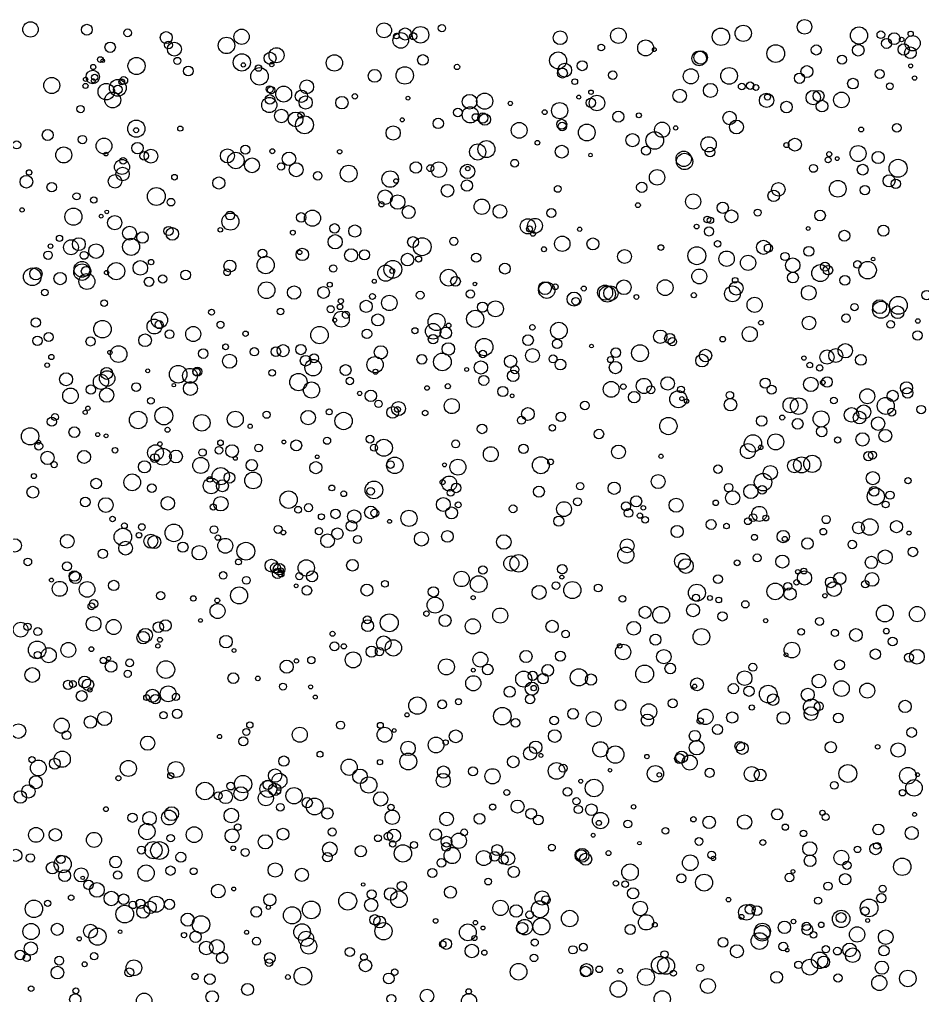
# Model space of a CAD drawing. Extents: x -296 to 296, y -196 to 196.
# Drawn here: x -176.9 to -101.5, y 114 to 195.6 of the extents above; entities that cross this region are included whole.
import ezdxf

# ---------------------------------------------------------------- set-up
doc = ezdxf.new("R2010")
doc.units = 0

msp = doc.modelspace()

# ---------------------------------------------------------------- linework, layer by layer
at = {"layer": 'VIA'}
for centre, radius in [((-176.0282, 194.7482), 0.6412), ((-171.3156, 194.7241), 0.4517), ((-146.4689, 194.672), 0.6206), ((-143.4261, 194.2973), 0.6908), ((-141.6363, 194.8477), 0.3028), ((-116.4523, 194.4223), 0.6793), ((-111.3306, 194.9634), 0.611), ((-106.7749, 194.2404), 0.7187), ((-167.8991, 194.4604), 0.3236), ((-164.6861, 194.0617), 0.5007), ((-159.6441, 193.4086), 0.6859), ((-158.3829, 194.1337), 0.6356), ((-145.0782, 193.8289), 0.6548), ((-145.4442, 194.1936), 0.2317), ((-144.7056, 194.3646), 0.51), ((-144.0352, 194.1723), 0.3008), ((-131.7572, 194.0509), 0.5774), ((-126.8889, 194.2259), 0.6511), ((-118.3195, 194.1323), 0.7283), ((-104.9502, 194.3053), 0.3197), ((-103.8283, 193.9788), 0.4884), ((-103.2112, 193.9049), 0.1834), ((-102.3022, 193.5971), 0.6406), ((-102.4559, 194.3827), 0.2197), ((-169.3673, 193.2601), 0.4358), ((-164.4918, 193.441), 0.3227), ((-164.0039, 193.1013), 0.5838), ((-128.3151, 193.2356), 0.2761), ((-124.6138, 193.2019), 0.6622), ((-113.7351, 192.7282), 0.7409), ((-110.3438, 193.0311), 0.4232), ((-106.8414, 193.0128), 0.4869), ((-104.4745, 193.5743), 0.4127), ((-103.0306, 193.0676), 0.4709), ((-102.4765, 192.796), 0.488), ((-170.1895, 192.2293), 0.2411), ((-158.3637, 191.9922), 0.7199), ((-155.9964, 192.3338), 0.5003), ((-155.4617, 192.5896), 0.6292), ((-150.6258, 191.9461), 0.6789), ((-143.2277, 192.1979), 0.444), ((-131.9226, 192.1565), 0.711), ((-123.8849, 193.0568), 0.1585), ((-120.1339, 192.3296), 0.6146), ((-120.0107, 192.3998), 0.5643), ((-108.1903, 192.217), 0.3789), ((-170.7784, 191.607), 0.2137), ((-169.9861, 192.1294), 0.1532), ((-167.166, 191.6923), 0.7125), ((-163.7495, 192.1182), 0.295), ((-162.8359, 191.2713), 0.414), ((-158.242, 191.7823), 0.1752), ((-156.9686, 191.5194), 0.2719), ((-155.8631, 191.8105), 0.176), ((-144.7416, 190.902), 0.7281), ((-140.3766, 191.6097), 0.2224), ((-131.3712, 191.3399), 0.5767), ((-129.9071, 191.7152), 0.4187), ((-111.1259, 191.2257), 0.499), ((-102.4535, 191.6995), 0.1633), ((-170.8254, 190.7767), 0.5633), ((-170.6626, 190.7468), 0.257), ((-156.8833, 190.8253), 0.7334), ((-147.2559, 190.8671), 0.5376), ((-131.5638, 191.0963), 0.4104), ((-127.3613, 190.9245), 0.355), ((-120.8282, 190.8298), 0.6314), ((-117.6374, 190.8682), 0.6969), ((-111.7484, 190.6642), 0.4292), ((-105.0449, 191.0154), 0.3777), ((-102.1289, 190.685), 0.183), ((-174.2507, 190.0648), 0.6733), ((-171.4326, 190.0222), 0.2117), ((-171.4227, 190.5732), 0.1763), ((-170.7855, 190.4568), 0.1619), ((-169.6958, 189.5466), 0.6892), ((-168.7318, 189.8702), 0.7019), ((-168.7218, 189.7315), 0.3559), ((-168.4035, 190.3554), 0.2407), ((-168.2287, 190.4819), 0.3199), ((-156.041, 189.7447), 0.2868), ((-154.8643, 189.345), 0.6631), ((-152.9376, 189.9472), 0.5767), ((-130.5393, 190.383), 0.2388), ((-119.1987, 189.6514), 0.5866), ((-116.5755, 189.9795), 0.2832), ((-115.8757, 190.0458), 0.3094), ((-115.3891, 189.8958), 0.2415), ((-107.2838, 190.2198), 0.446), ((-104.2008, 189.995), 0.2801), ((-169.1548, 188.8536), 0.6636), ((-156.01, 188.904), 0.3952), ((-155.9005, 189.6821), 0.3036), ((-153.3819, 189.1628), 0.5188), ((-153.0278, 188.6417), 0.5564), ((-148.9179, 189.1581), 0.2264), ((-139.3201, 188.7065), 0.6126), ((-138.0656, 188.7511), 0.6758), ((-130.1948, 189.0912), 0.1665), ((-129.1782, 189.5013), 0.1831), ((-128.6793, 188.5982), 0.6448), ((-121.7617, 189.1957), 0.5619), ((-114.5039, 188.8205), 0.5996), ((-114.4244, 189.0902), 0.2528), ((-110.6022, 189.0514), 0.6024), ((-110.1565, 189.1913), 0.4614), ((-108.2444, 188.8571), 0.6554), ((-171.8412, 188.0929), 0.3066), ((-156.0673, 188.4322), 0.6362), ((-149.9952, 188.6256), 0.518), ((-144.48, 189.0003), 0.1593), ((-135.9213, 188.5605), 0.18), ((-131.7962, 187.9594), 0.675), ((-129.1842, 188.616), 0.3884), ((-112.8338, 188.2617), 0.4839), ((-109.8696, 188.3371), 0.486), ((-155.0562, 187.5173), 0.5674), ((-153.8689, 187.2288), 0.6175), ((-153.423, 187.6036), 0.2592), ((-140.3165, 187.7991), 0.3585), ((-139.2615, 187.6093), 0.6794), ((-138.8191, 187.4089), 0.2952), ((-138.223, 187.3475), 0.425), ((-138.0488, 187.224), 0.4844), ((-133.0462, 187.8303), 0.2015), ((-126.8919, 187.4592), 0.4667), ((-125.1725, 187.5711), 0.2051), ((-117.5967, 187.3501), 0.5622), ((-167.1857, 186.4527), 0.7195), ((-153.1211, 186.7762), 0.7474), ((-144.956, 187.1925), 0.1691), ((-141.9465, 186.8937), 0.4341), ((-135.1792, 186.3132), 0.6591), ((-131.6249, 186.8211), 0.4177), ((-131.5808, 186.6366), 0.3514), ((-129.5316, 186.1345), 0.7016), ((-123.2305, 186.3661), 0.633), ((-117.022, 186.5963), 0.5792), ((-103.6104, 186.5246), 0.3554), ((-174.5854, 185.9208), 0.46), ((-167.1967, 186.3264), 0.2084), ((-163.5045, 186.4614), 0.215), ((-145.7162, 186.0944), 0.5952), ((-125.7139, 185.4905), 0.5509), ((-123.8491, 185.4703), 0.7331), ((-122.1009, 186.5153), 0.1802), ((-106.5979, 186.3864), 0.202), ((-177.1811, 185.1013), 0.3393), ((-171.6922, 185.5426), 0.3512), ((-169.8862, 185.0056), 0.6627), ((-167.0864, 184.8308), 0.4768), ((-138.6454, 184.5119), 0.6748), ((-137.919, 184.7463), 0.7129), ((-133.659, 185.2812), 0.1992), ((-119.3452, 185.1457), 0.6393), ((-112.8395, 185.0877), 0.2119), ((-112.1338, 185.1147), 0.5396), ((-173.2486, 184.2565), 0.668), ((-169.7219, 184.3312), 0.1575), ((-166.5225, 184.1856), 0.3653), ((-165.961, 184.1549), 0.5782), ((-159.5665, 184.1831), 0.5867), ((-158.8665, 183.7946), 0.6849), ((-158.0695, 184.7024), 0.3794), ((-155.8166, 184.5702), 0.2069), ((-154.4193, 183.9377), 0.5626), ((-150.1862, 184.5242), 0.1823), ((-131.6246, 184.5324), 0.5404), ((-129.2199, 184.244), 0.1506), ((-124.5732, 184.6216), 0.3705), ((-121.4261, 183.9349), 0.6462), ((-121.3546, 183.7138), 0.6838), ((-119.2229, 184.4961), 0.4039), ((-109.2604, 184.3243), 0.2122), ((-106.8523, 184.3761), 0.6656), ((-105.1752, 184.0431), 0.5085), ((-168.381, 183.257), 0.6285), ((-168.2726, 183.7701), 0.2799), ((-157.512, 183.3918), 0.6185), ((-155.0871, 183.2958), 0.3019), ((-153.821, 183.027), 0.5854), ((-143.8118, 183.2157), 0.4789), ((-141.8951, 183.0321), 0.6452), ((-139.5003, 182.8824), 0.6014), ((-135.5632, 183.5674), 0.3237), ((-110.5859, 183.1366), 0.3274), ((-109.3607, 183.8472), 0.2485), ((-108.5956, 183.9515), 0.1562), ((-106.4668, 183.0294), 0.4489), ((-103.5085, 183.144), 0.7496), ((-176.1416, 182.8006), 0.2275), ((-168.3281, 182.6689), 0.5592), ((-152.0213, 182.5141), 0.3581), ((-149.4311, 182.6983), 0.704), ((-145.9636, 182.241), 0.6856), ((-142.5961, 183.1556), 0.2899), ((-139.4787, 183.1199), 0.1864), ((-123.6527, 182.3862), 0.6441), ((-176.3651, 182.0185), 0.5315), ((-174.2502, 181.5694), 0.4004), ((-168.9593, 182.0564), 0.5644), ((-163.9933, 182.3984), 0.233), ((-160.2846, 181.9158), 0.5043), ((-145.4702, 182.0819), 0.1936), ((-139.5512, 181.6968), 0.4705), ((-124.9387, 181.5531), 0.4314), ((-113.5165, 181.3863), 0.5639), ((-108.5525, 181.4332), 0.7009), ((-104.26, 182.0969), 0.5006), ((-103.705, 181.8555), 0.3921), ((-172.1806, 180.805), 0.2958), ((-165.5097, 180.7923), 0.7483), ((-146.3879, 180.7245), 0.6076), ((-141.1736, 181.267), 0.5245), ((-131.9559, 181.4182), 0.281), ((-113.9036, 180.8388), 0.4824), ((-106.2845, 181.3278), 0.3921), ((-170.7375, 180.503), 0.2621), ((-164.2857, 180.3135), 0.319), ((-146.6907, 180.1425), 0.2237), ((-145.3394, 180.324), 0.6072), ((-138.3029, 179.9316), 0.6457), ((-125.2553, 180.0649), 0.2023), ((-120.6323, 180.3646), 0.6336), ((-118.1635, 179.8493), 0.4682), ((-176.7297, 179.6698), 0.1775), ((-172.4399, 179.0989), 0.7151), ((-169.6579, 179.4967), 0.1528), ((-159.3164, 178.6919), 0.7163), ((-159.3507, 179.1924), 0.3646), ((-153.4034, 179.0356), 0.4024), ((-152.4582, 178.9772), 0.6709), ((-144.4185, 179.483), 0.5394), ((-136.7915, 179.5381), 0.5715), ((-132.4954, 179.3978), 0.3758), ((-117.4382, 179.129), 0.5386), ((-115.2497, 179.4436), 0.2872), ((-110.0314, 179.197), 0.446), ((-170.1175, 179.1402), 0.1592), ((-168.988, 178.5997), 0.5958), ((-134.459, 178.2963), 0.631), ((-133.8596, 178.3402), 0.6216), ((-119.4541, 178.8657), 0.283), ((-119.1928, 178.7979), 0.2634), ((-167.7477, 177.7231), 0.5766), ((-166.6623, 177.3671), 0.4793), ((-164.4884, 177.9048), 0.3842), ((-164.1683, 177.6644), 0.5247), ((-160.1634, 178.0079), 0.1866), ((-154.0975, 177.7707), 0.2017), ((-150.6049, 178.1261), 0.3941), ((-148.9173, 177.9042), 0.5109), ((-134.3163, 178.074), 0.2514), ((-134.0297, 177.6746), 0.2041), ((-130.1233, 178.0559), 0.1793), ((-120.3481, 178.2758), 0.1962), ((-119.3069, 177.8694), 0.3826), ((-111.0261, 178.115), 0.1582), ((-107.9975, 177.5087), 0.4567), ((-104.7307, 177.9312), 0.4602), ((-173.6065, 177.2911), 0.2609), ((-172.6399, 176.5457), 0.6211), ((-171.9911, 176.8055), 0.5376), ((-167.6194, 176.5795), 0.7146), ((-150.5614, 177.0021), 0.5974), ((-144.0474, 176.98), 0.4577), ((-143.2904, 176.5936), 0.7497), ((-140.6421, 177.0448), 0.3464), ((-131.5779, 176.8373), 0.6434), ((-129.0152, 176.8232), 0.5029), ((-118.5914, 176.8331), 0.271), ((-114.7557, 176.5411), 0.59), ((-174.5544, 175.88), 0.3477), ((-174.36, 176.6386), 0.1909), ((-171.5501, 175.8704), 0.331), ((-170.5495, 176.2235), 0.6096), ((-156.6294, 176.0196), 0.3575), ((-153.3068, 175.9442), 0.515), ((-153.5293, 176.1167), 0.1867), ((-149.2292, 175.8769), 0.5435), ((-148.1102, 175.9148), 0.4168), ((-133.1086, 176.3788), 0.2082), ((-126.3706, 175.7747), 0.5805), ((-123.3357, 176.5235), 0.2389), ((-120.3309, 175.8392), 0.7488), ((-117.8395, 175.5915), 0.6428), ((-114.3521, 176.4709), 0.3362), ((-110.9712, 176.2078), 0.4166), ((-171.7288, 174.699), 0.6606), ((-166.8478, 174.8256), 0.6117), ((-165.9429, 175.3069), 0.227), ((-159.3602, 174.9735), 0.5014), ((-156.3673, 175.0574), 0.7191), ((-145.7412, 174.7025), 0.7423), ((-144.5127, 175.5185), 0.524), ((-143.5858, 175.5627), 0.2509), ((-138.7764, 175.6755), 0.3818), ((-116.0489, 175.2474), 0.636), ((-112.9567, 175.7783), 0.3428), ((-112.3171, 175.0475), 0.604), ((-106.9038, 175.1198), 0.3153), ((-106.0575, 174.6294), 0.7318), ((-105.5943, 175.561), 0.1513), ((-175.8775, 174.0779), 0.7385), ((-175.5776, 174.3347), 0.5164), ((-171.7216, 174.47), 0.6912), ((-171.3776, 174.5423), 0.4028), ((-169.6653, 174.4285), 0.1826), ((-168.8642, 174.5472), 0.7189), ((-163.0497, 174.2391), 0.4076), ((-159.5895, 174.4655), 0.2866), ((-150.7229, 174.7733), 0.3009), ((-146.3349, 174.3845), 0.6706), ((-145.7883, 174.5618), 0.2025), ((-141.0779, 174.0077), 0.6989), ((-136.3766, 174.7668), 0.4544), ((-120.1281, 174.1102), 0.6199), ((-110.0094, 174.3874), 0.7111), ((-109.6154, 174.9256), 0.3686), ((-109.3751, 174.6354), 0.4013), ((-173.5539, 173.9294), 0.5117), ((-171.3116, 173.6859), 0.6655), ((-166.1218, 173.6657), 0.3914), ((-164.9826, 173.896), 0.3379), ((-147.2887, 173.7023), 0.1665), ((-140.5038, 173.6937), 0.4066), ((-126.4287, 173.204), 0.6151), ((-122.9765, 173.1745), 0.661), ((-117.0401, 173.1264), 0.5703), ((-117.1263, 173.7904), 0.2344), ((-112.2991, 174.0203), 0.4524), ((-107.9561, 173.7858), 0.4139), ((-174.8287, 172.7679), 0.2821), ((-156.297, 172.9572), 0.6956), ((-153.9962, 172.7609), 0.5548), ((-151.5325, 172.7696), 0.4904), ((-151.0139, 173.4232), 0.2093), ((-143.4586, 172.54), 0.328), ((-139.2618, 172.6423), 0.3537), ((-138.88, 173.4789), 0.1536), ((-133.024, 173.131), 0.5352), ((-132.8726, 172.9597), 0.6806), ((-132.159, 173.2426), 0.2413), ((-129.7784, 173.0961), 0.2084), ((-127.9946, 172.7612), 0.6257), ((-127.8063, 172.6345), 0.6742), ((-127.512, 172.7107), 0.6052), ((-117.3538, 172.6529), 0.6579), ((-110.9788, 172.7387), 0.613), ((-101.1309, 172.5478), 0.3965), ((-169.8726, 171.8693), 0.2754), ((-150.081, 172.0489), 0.2163), ((-147.9729, 171.609), 0.5093), ((-147.4419, 172.4341), 0.251), ((-146.0345, 171.8978), 0.6432), ((-137.1643, 171.4015), 0.6621), ((-130.596, 172.2158), 0.586), ((-130.4519, 172.0386), 0.3182), ((-125.3787, 172.3938), 0.1984), ((-120.5825, 172.54), 0.2147), ((-115.5023, 171.7417), 0.6322), ((-105.0481, 171.5854), 0.5822), ((-103.4784, 171.6939), 0.7415), ((-160.8963, 171.1212), 0.2489), ((-155.1272, 171.1874), 0.2747), ((-150.9422, 171.3681), 0.2975), ((-150.1529, 171.5653), 0.2309), ((-138.8563, 170.5634), 0.717), ((-138.2421, 171.5436), 0.4272), ((-107.1497, 171.5464), 0.2999), ((-104.9351, 171.3245), 0.7126), ((-103.5531, 171.12), 0.5327), ((-175.5829, 170.2513), 0.3884), ((-170.0108, 169.7034), 0.7302), ((-165.668, 169.9237), 0.6197), ((-165.2526, 170.4646), 0.6795), ((-165.2715, 170.0824), 0.3353), ((-150.6002, 170.4558), 0.1669), ((-150.0423, 170.5395), 0.6646), ((-149.6607, 170.9064), 0.2992), ((-146.997, 170.475), 0.5036), ((-142.0824, 170.3059), 0.7146), ((-114.965, 170.2387), 0.1981), ((-110.9499, 170.2237), 0.5686), ((-107.8546, 170.625), 0.3535), ((-101.8598, 170.3891), 0.1856), ((-164.3994, 169.2754), 0.3613), ((-162.4265, 169.2986), 0.6296), ((-160.1456, 170.0693), 0.2915), ((-151.8705, 169.2099), 0.727), ((-147.9087, 169.3132), 0.4017), ((-143.8993, 169.5723), 0.2534), ((-142.3698, 169.5309), 0.6489), ((-141.3134, 169.3862), 0.4815), ((-141.0804, 170.0145), 0.1943), ((-134.0793, 169.8577), 0.2239), ((-131.8594, 169.5815), 0.7008), ((-123.3883, 169.071), 0.5633), ((-115.9057, 169.2882), 0.626), ((-104.1258, 170.0999), 0.3154), ((-175.4448, 168.7341), 0.3978), ((-174.5168, 169.0433), 0.3818), ((-171.0109, 168.6757), 0.3782), ((-166.4511, 168.7777), 0.5317), ((-158.0542, 169.3225), 0.2265), ((-142.3762, 168.8654), 0.3995), ((-138.1033, 168.2075), 0.7246), ((-134.4399, 168.7888), 0.4437), ((-132.0074, 168.4788), 0.3949), ((-122.5956, 168.9188), 0.4294), ((-122.3686, 168.6619), 0.3474), ((-118.1686, 168.8695), 0.2338), ((-101.8829, 169.1819), 0.3957), ((-168.6656, 167.6204), 0.6978), ((-161.5873, 167.6579), 0.3944), ((-159.7185, 168.228), 0.2397), ((-157.3175, 167.8192), 0.352), ((-155.5161, 167.8212), 0.4017), ((-154.9153, 167.9102), 0.504), ((-153.4245, 167.999), 0.4299), ((-146.746, 167.7724), 0.5502), ((-141.0985, 168.0484), 0.5207), ((-134.0667, 167.5055), 0.5868), ((-129.1369, 168.2878), 0.1547), ((-127.1032, 167.7438), 0.404), ((-125.0824, 167.7029), 0.704), ((-119.6063, 167.503), 0.5279), ((-108.72, 167.505), 0.585), ((-107.9247, 167.8978), 0.6025), ((-174.2833, 167.383), 0.2172), ((-169.3876, 167.7563), 0.1774), ((-159.3926, 167.0238), 0.5885), ((-153.0332, 167.0677), 0.4427), ((-152.4032, 166.4907), 0.6871), ((-152.3224, 167.2602), 0.38), ((-147.2265, 166.7387), 0.681), ((-143.3183, 167.1802), 0.4052), ((-141.6019, 166.9669), 0.7375), ((-138.2209, 167.6283), 0.3111), ((-135.8976, 167.0101), 0.5191), ((-132.3526, 167.2169), 0.3329), ((-131.7334, 166.7485), 0.4488), ((-127.5483, 167.1642), 0.2542), ((-119.8972, 167.0774), 0.5295), ((-111.3823, 167.2919), 0.1817), ((-109.4504, 167.37), 0.5943), ((-106.6169, 167.1345), 0.4509), ((-174.6391, 166.6995), 0.192), ((-169.6624, 166.0084), 0.4958), ((-166.231, 166.2262), 0.1593), ((-163.684, 165.9354), 0.7353), ((-162.6983, 165.807), 0.6222), ((-162.0822, 166.1577), 0.3707), ((-162.1402, 166.1256), 0.3025), ((-149.6896, 166.2903), 0.4547), ((-147.195, 166.1479), 0.2093), ((-139.571, 166.3326), 0.1634), ((-138.3767, 166.5047), 0.5547), ((-135.5344, 166.3202), 0.3362), ((-127.1419, 166.4947), 0.5133), ((-110.8878, 166.7082), 0.2362), ((-110.0623, 166.4651), 0.2703), ((-173.0524, 165.5157), 0.5426), ((-170.14, 165.2999), 0.6326), ((-169.6184, 165.589), 0.6469), ((-155.8343, 166.053), 0.2783), ((-153.6297, 165.2801), 0.7263), ((-149.3335, 165.3747), 0.3133), ((-138.1397, 165.4195), 0.4161), ((-135.6858, 165.8018), 0.4803), ((-124.7544, 164.9598), 0.635), ((-122.7686, 165.1695), 0.5633), ((-114.6156, 165.1945), 0.4169), ((-110.8026, 165.0896), 0.6044), ((-109.4436, 165.292), 0.4384), ((-172.6893, 164.1362), 0.6491), ((-170.9788, 164.6518), 0.3906), ((-169.6544, 164.1953), 0.597), ((-167.1916, 164.8636), 0.3686), ((-164.0467, 165.0261), 0.1515), ((-162.667, 164.7464), 0.5853), ((-152.5394, 164.6199), 0.6735), ((-142.8796, 164.7906), 0.1911), ((-141.152, 164.9385), 0.2171), ((-136.5519, 164.5007), 0.4238), ((-127.4902, 164.6727), 0.6626), ((-126.4792, 164.9022), 0.2324), ((-124.1661, 164.6425), 0.3318), ((-121.6522, 164.6624), 0.2852), ((-114.084, 164.6553), 0.3746), ((-109.8081, 165.2471), 0.1989), ((-106.0842, 164.1018), 0.6232), ((-102.8017, 164.801), 0.5101), ((-102.708, 164.3778), 0.4418), ((-165.9598, 163.716), 0.2791), ((-148.5112, 164.3366), 0.1761), ((-147.5849, 164.1309), 0.4831), ((-140.8119, 163.2763), 0.6269), ((-135.773, 164.132), 0.1554), ((-125.5665, 164.0252), 0.4769), ((-121.8767, 163.8501), 0.7147), ((-121.5834, 163.8963), 0.1713), ((-117.5193, 163.3925), 0.5199), ((-117.5658, 164.1914), 0.3106), ((-112.5011, 163.3511), 0.6273), ((-111.8201, 163.2701), 0.692), ((-108.8721, 163.7433), 0.284), ((-104.5429, 163.2922), 0.711), ((-103.9617, 164.1284), 0.4705), ((-171.2334, 163.0963), 0.1823), ((-164.8809, 162.4597), 0.75), ((-146.9362, 163.4662), 0.3064), ((-145.7552, 162.7472), 0.4898), ((-145.2683, 163.067), 0.5871), ((-145.3486, 163.0022), 0.2421), ((-134.4529, 162.6155), 0.5334), ((-129.682, 163.3282), 0.3601), ((-121.1839, 163.6906), 0.1824), ((-107.3999, 162.5404), 0.6098), ((-106.3816, 162.7758), 0.5928), ((-104.0392, 162.7746), 0.3276), ((-101.5835, 162.9822), 0.3581), ((-174.2443, 161.9707), 0.3843), ((-173.9832, 162.3577), 0.2927), ((-171.4576, 162.7538), 0.177), ((-167.0273, 162.1203), 0.7315), ((-161.7091, 161.881), 0.6887), ((-158.909, 162.176), 0.6681), ((-156.2913, 162.5585), 0.3004), ((-152.8173, 162.3119), 0.6033), ((-151.058, 162.7935), 0.2508), ((-149.857, 162.0319), 0.7249), ((-143.0369, 162.6973), 0.2298), ((-134.9961, 162.0888), 0.3341), ((-131.6979, 162.3753), 0.3939), ((-122.7079, 161.6089), 0.7192), ((-114.9127, 162.0346), 0.4373), ((-113.1951, 162.3211), 0.2093), ((-109.945, 162.2019), 0.6722), ((-106.7304, 162.3181), 0.5262), ((-105.1797, 161.8095), 0.5587), ((-176.062, 160.7523), 0.7206), ((-172.3632, 161.0981), 0.4486), ((-164.575, 161.298), 0.2081), ((-157.6667, 161.5945), 0.1804), ((-138.2864, 161.3686), 0.3967), ((-132.4096, 161.463), 0.2714), ((-111.9013, 161.7959), 0.4512), ((-109.8923, 161.1439), 0.4375), ((-170.4114, 160.8988), 0.1692), ((-169.7099, 160.7903), 0.1617), ((-151.2324, 160.3783), 0.2943), ((-147.6469, 160.5152), 0.3265), ((-128.5171, 160.9381), 0.4015), ((-115.6401, 160.1559), 0.7207), ((-113.7351, 160.2857), 0.6668), ((-108.568, 160.4525), 0.2613), ((-106.4806, 160.4948), 0.5544), ((-104.5773, 160.7993), 0.5341), ((-175.34, 159.9268), 0.3304), ((-175.358, 160.2644), 0.1714), ((-168.9639, 159.5879), 0.232), ((-165.5812, 159.385), 0.6613), ((-165.2099, 160.1104), 0.1874), ((-160.2777, 159.5887), 0.3202), ((-160.1446, 160.2098), 0.2345), ((-159.1834, 159.5186), 0.5305), ((-156.9613, 159.7724), 0.3216), ((-154.8453, 160.278), 0.1582), ((-153.8146, 159.9952), 0.4534), ((-147.313, 159.8017), 0.2909), ((-146.4874, 159.7935), 0.7076), ((-140.4895, 160.1177), 0.3285), ((-137.5542, 159.26), 0.6219), ((-134.8206, 159.7067), 0.3907), ((-126.8758, 159.4463), 0.5771), ((-116.0657, 159.5188), 0.6243), ((-114.988, 159.8315), 0.1873), ((-174.6084, 158.9475), 0.5569), ((-171.5517, 159.0242), 0.5443), ((-165.6449, 158.9374), 0.3636), ((-164.9651, 159.0462), 0.6992), ((-163.868, 159.0664), 0.533), ((-161.6436, 159.3954), 0.3103), ((-158.9033, 158.9085), 0.1618), ((-152.064, 159.0465), 0.1548), ((-145.5787, 158.3263), 0.689), ((-133.375, 158.3357), 0.7045), ((-123.3271, 159.0839), 0.1782), ((-111.5732, 158.3632), 0.6716), ((-110.6804, 158.4532), 0.7187), ((-105.9971, 159.0952), 0.3872), ((-105.6526, 159.1826), 0.336), ((-174.0491, 158.3867), 0.2556), ((-166.5006, 158.2023), 0.509), ((-161.798, 158.317), 0.6656), ((-157.5397, 158.3369), 0.4749), ((-152.1777, 158.133), 0.5112), ((-145.9399, 158.3868), 0.3102), ((-141.4267, 158.3631), 0.1611), ((-140.3006, 158.1721), 0.665), ((-132.5546, 158.6167), 0.2397), ((-118.5618, 158.0019), 0.3541), ((-114.1847, 157.7216), 0.5954), ((-112.174, 158.2742), 0.5693), ((-175.7448, 157.4282), 0.2126), ((-167.5233, 156.907), 0.6976), ((-161.0365, 157.1565), 0.2367), ((-160.124, 157.4238), 0.7199), ((-159.3947, 157.2938), 0.4534), ((-157.4224, 157.067), 0.7019), ((-141.0263, 156.8083), 0.6254), ((-123.5634, 156.9709), 0.5835), ((-114.7932, 156.922), 0.732), ((-105.6196, 157.2577), 0.5548), ((-175.8291, 156.0835), 0.4937), ((-170.5381, 156.8054), 0.4404), ((-165.8937, 156.4181), 0.3635), ((-160.9324, 156.6096), 0.6597), ((-159.9922, 156.6205), 0.5012), ((-150.8417, 156.4386), 0.2447), ((-147.3225, 156.2725), 0.7384), ((-141.5781, 156.9202), 0.2119), ((-140.4467, 156.44), 0.3974), ((-133.5288, 156.1279), 0.4585), ((-130.0758, 156.5833), 0.3069), ((-127.2404, 156.4079), 0.5125), ((-117.6696, 156.4627), 0.3601), ((-115.8142, 156.1416), 0.5976), ((-114.8771, 156.2821), 0.3611), ((-105.5254, 156.1599), 0.4131), ((-102.6784, 157.0504), 0.2603), ((-154.4533, 155.4589), 0.7271), ((-149.8458, 155.9516), 0.2403), ((-147.6036, 156.1629), 0.322), ((-140.9077, 156.0384), 0.2921), ((-125.4014, 155.3252), 0.464), ((-117.3399, 155.6138), 0.5894), ((-105.3679, 155.7296), 0.7145), ((-104.1827, 155.8356), 0.3438), ((-171.4473, 155.2641), 0.3967), ((-169.7323, 155.0057), 0.6173), ((-164.5516, 155.1542), 0.5637), ((-160.7519, 154.8478), 0.2539), ((-160.1241, 155.12), 0.6053), ((-152.7938, 154.7888), 0.3376), ((-141.5218, 155.0582), 0.5819), ((-140.277, 155.0217), 0.2457), ((-135.6878, 154.6926), 0.324), ((-131.4309, 154.6673), 0.6216), ((-130.301, 155.2863), 0.3339), ((-126.2547, 154.9003), 0.3782), ((-124.806, 154.7789), 0.1914), ((-122.0652, 154.9967), 0.5908), ((-118.7483, 155.1954), 0.2294), ((-104.5486, 155.0559), 0.2819), ((-153.6606, 154.6171), 0.2826), ((-151.7136, 154.0324), 0.2481), ((-150.5315, 154.268), 0.3993), ((-148.9648, 154.0512), 0.5526), ((-147.5801, 154.3917), 0.524), ((-147.2471, 154.3378), 0.3246), ((-144.3914, 153.9001), 0.6754), ((-140.8317, 154.3536), 0.4981), ((-126.0511, 154.3457), 0.3623), ((-125.0897, 154.1243), 0.2235), ((-115.6399, 153.9493), 0.3251), ((-115.1101, 154.2744), 0.627), ((-114.5657, 153.9217), 0.2448), ((-109.5215, 153.7986), 0.3442), ((-169.1701, 153.8456), 0.2288), ((-168.1765, 153.2834), 0.2382), ((-166.7132, 153.1738), 0.2777), ((-164.0514, 152.6822), 0.7331), ((-155.3348, 152.9716), 0.3312), ((-149.1956, 153.2632), 0.4434), ((-146.0155, 153.645), 0.1631), ((-131.8749, 153.6631), 0.4182), ((-124.6447, 153.7793), 0.2801), ((-121.9767, 152.7938), 0.509), ((-119.1391, 153.3832), 0.4113), ((-117.8473, 153.2525), 0.2323), ((-116.0548, 153.6583), 0.2851), ((-106.816, 153.1075), 0.4961), ((-105.874, 153.1785), 0.6866), ((-103.6447, 153.2033), 0.5083), ((-172.9583, 151.9896), 0.5724), ((-168.3053, 152.343), 0.731), ((-166.9622, 152.4885), 0.2269), ((-165.9668, 151.9865), 0.5852), ((-160.6897, 152.9465), 0.3254), ((-160.3613, 152.2873), 0.2256), ((-154.8943, 152.711), 0.198), ((-151.9146, 152.8283), 0.3009), ((-151.199, 152.0269), 0.572), ((-150.3761, 152.618), 0.4759), ((-143.3483, 152.1746), 0.5895), ((-141.1773, 152.3871), 0.4883), ((-136.4641, 151.9233), 0.6081), ((-115.5196, 152.315), 0.2475), ((-113.1042, 152.3727), 0.5141), ((-109.7594, 152.7848), 0.2764), ((-102.6004, 152.6674), 0.1727), ((-177.3409, 151.6346), 0.5563), ((-168.0778, 151.4116), 0.5756), ((-165.6771, 151.9122), 0.5439), ((-163.2908, 151.4916), 0.4298), ((-159.7486, 151.6082), 0.6201), ((-158.0255, 151.1509), 0.7457), ((-148.6895, 152.1312), 0.3356), ((-126.1573, 151.604), 0.5827), ((-112.9821, 152.1779), 0.2067), ((-111.0788, 151.7927), 0.4758), ((-107.336, 151.7191), 0.3549), ((-169.9862, 150.9416), 0.3863), ((-161.9239, 151.0254), 0.6036), ((-135.2235, 150.1372), 0.7329), ((-126.2668, 150.826), 0.6742), ((-121.5267, 150.3106), 0.6606), ((-115.2881, 150.5945), 0.334), ((-104.592, 150.6629), 0.5936), ((-102.2648, 151.0896), 0.3928), ((-176.2516, 150.2546), 0.3183), ((-172.9734, 149.8939), 0.3769), ((-158.6442, 150.2551), 0.2458), ((-155.8841, 149.9455), 0.5333), ((-155.5481, 149.762), 0.4119), ((-155.2452, 149.6544), 0.4852), ((-152.9781, 149.7538), 0.6846), ((-149.1192, 149.9794), 0.4828), ((-135.8362, 150.1267), 0.6276), ((-131.5791, 149.6467), 0.3972), ((-121.24, 149.9111), 0.6132), ((-116.9597, 150.1836), 0.2447), ((-113.1831, 150.2841), 0.5489), ((-105.745, 150.2161), 0.5126), ((-172.3649, 149.0793), 0.4363), ((-172.2692, 148.9512), 0.4996), ((-159.9249, 149.1328), 0.3147), ((-155.3846, 149.2924), 0.4148), ((-155.0941, 149.2483), 0.2479), ((-155.0989, 149.5525), 0.2036), ((-153.5546, 149.0681), 0.2974), ((-152.494, 149.0589), 0.4652), ((-139.9986, 148.8343), 0.643), ((-138.2168, 149.5836), 0.35), ((-111.8922, 149.4337), 0.1847), ((-111.3315, 148.9181), 0.5952), ((-111.3776, 149.4971), 0.2405), ((-108.3852, 148.8763), 0.5102), ((-105.6893, 148.7937), 0.5734), ((-174.2764, 148.7389), 0.1689), ((-173.5799, 148.0101), 0.6239), ((-171.2959, 147.9617), 0.6531), ((-169.0715, 148.2908), 0.4304), ((-157.9937, 148.7261), 0.3248), ((-153.8215, 148.2656), 0.1595), ((-147.909, 147.9047), 0.4977), ((-146.3979, 148.4207), 0.2795), ((-138.5665, 148.4061), 0.6982), ((-132.1055, 148.2826), 0.3173), ((-131.6137, 148.9878), 0.1696), ((-130.7359, 147.9066), 0.7145), ((-128.5731, 148.0831), 0.3256), ((-118.5612, 148.8169), 0.3705), ((-113.7726, 147.7978), 0.6978), ((-112.7273, 148.2164), 0.33), ((-111.9977, 148.5562), 0.2288), ((-109.1357, 148.549), 0.4463), ((-108.861, 147.9931), 0.6134), ((-106.2497, 148.3998), 0.307), ((-165.1463, 147.4401), 0.3459), ((-158.5953, 147.4626), 0.7094), ((-152.9295, 147.8708), 0.4042), ((-142.353, 147.7547), 0.4294), ((-133.5186, 147.7137), 0.5849), ((-120.3264, 147.6849), 0.7109), ((-112.5334, 147.5807), 0.5147), ((-109.6259, 147.4341), 0.1777), ((-170.9337, 146.5521), 0.2852), ((-170.7566, 146.7539), 0.3506), ((-162.4195, 147.2063), 0.2282), ((-160.3943, 146.1565), 0.6246), ((-160.417, 147.0333), 0.2038), ((-142.2091, 146.653), 0.6683), ((-139.0288, 147.2697), 0.1706), ((-126.5506, 147.178), 0.2813), ((-120.4033, 147.2707), 0.2985), ((-119.2364, 147.2445), 0.2034), ((-118.5012, 147.0753), 0.2385), ((-116.2768, 146.7147), 0.3052), ((-142.9362, 145.9337), 0.2277), ((-136.7681, 145.7792), 0.6274), ((-124.6633, 146.0462), 0.5016), ((-123.31, 145.8332), 0.7061), ((-120.6494, 146.2209), 0.5431), ((-118.1946, 145.7088), 0.3885), ((-104.6168, 145.9474), 0.7016), ((-101.92, 145.8949), 0.6393), ((-176.8536, 144.6034), 0.6193), ((-176.2837, 144.8435), 0.3025), ((-170.7512, 145.0854), 0.6109), ((-169.0791, 144.8217), 0.6269), ((-165.3418, 144.8024), 0.4417), ((-164.7464, 144.9457), 0.4797), ((-161.8212, 145.3711), 0.1577), ((-147.8374, 144.9251), 0.4927), ((-147.8791, 145.4197), 0.3278), ((-146.0427, 145.1712), 0.7491), ((-141.3733, 145.3617), 0.5004), ((-139.0532, 144.873), 0.6304), ((-132.4247, 144.8701), 0.5155), ((-125.6088, 144.7104), 0.5746), ((-114.5748, 145.3452), 0.1724), ((-110.0698, 145.2856), 0.3357), ((-175.4205, 144.4402), 0.3316), ((-166.6077, 143.9268), 0.5196), ((-166.4165, 144.1253), 0.5741), ((-150.7774, 144.2531), 0.2057), ((-131.3052, 144.2334), 0.3154), ((-119.9492, 143.9984), 0.692), ((-111.6062, 144.4117), 0.2711), ((-108.7895, 144.3239), 0.2977), ((-107.0361, 144.1552), 0.5332), ((-104.4914, 144.4787), 0.2336), ((-175.468, 142.9051), 0.7333), ((-172.8692, 142.9055), 0.6215), ((-165.2106, 143.7491), 0.2032), ((-159.6834, 143.5906), 0.5194), ((-150.6248, 143.2024), 0.3695), ((-146.5013, 143.4656), 0.6088), ((-145.6946, 143.0753), 0.6814), ((-123.787, 143.7605), 0.4589), ((-112.3794, 142.8922), 0.6545), ((-103.9701, 143.6084), 0.3721), ((-175.424, 142.4858), 0.2844), ((-174.4994, 142.4548), 0.6251), ((-170.9378, 142.9686), 0.1969), ((-165.3829, 143.2432), 0.1821), ((-159.0156, 142.8533), 0.1588), ((-149.8415, 143.204), 0.2188), ((-149.0576, 142.0762), 0.6667), ((-147.5199, 142.7604), 0.4605), ((-146.8576, 142.7671), 0.3463), ((-138.4199, 142.0975), 0.6209), ((-134.6099, 142.3571), 0.513), ((-131.7397, 142.3859), 0.4182), ((-126.4959, 142.7321), 0.6424), ((-126.7789, 143.2519), 0.1877), ((-123.0905, 142.3421), 0.6032), ((-105.4054, 142.552), 0.4349), ((-101.9305, 142.3355), 0.6123), ((-169.9417, 142.0269), 0.2644), ((-169.2951, 141.5218), 0.4842), ((-169.4881, 142.1877), 0.1739), ((-167.7408, 141.8233), 0.3252), ((-164.7109, 141.2621), 0.7354), ((-154.6145, 141.5065), 0.5499), ((-153.8022, 141.9864), 0.18), ((-152.5541, 142.0552), 0.3045), ((-141.2654, 141.4871), 0.6681), ((-112.876, 142.4912), 0.1578), ((-108.402, 141.6581), 0.4087), ((-102.5947, 142.2687), 0.3775), ((-175.8817, 140.8103), 0.6186), ((-167.9042, 140.9136), 0.3011), ((-139.0167, 141.2194), 0.1605), ((-137.8119, 141.2679), 0.4431), ((-134.8036, 140.4692), 0.6683), ((-134.0549, 140.7364), 0.3833), ((-132.7874, 141.2024), 0.4892), ((-130.1926, 140.6125), 0.7142), ((-124.6943, 140.9002), 0.7429), ((-122.5515, 141.3541), 0.4461), ((-116.3395, 140.5453), 0.6142), ((-115.6492, 141.4549), 0.3343), ((-172.8884, 139.9847), 0.3802), ((-172.4874, 140.0591), 0.2856), ((-171.507, 140.2199), 0.491), ((-171.222, 139.9951), 0.4773), ((-159.0727, 140.5475), 0.4505), ((-157.03, 140.5243), 0.19), ((-139.0151, 140.1202), 0.6336), ((-133.1792, 140.5044), 0.4352), ((-129.1801, 140.4324), 0.4677), ((-120.3139, 140.0356), 0.5341), ((-110.1245, 140.2965), 0.5711), ((-108.2427, 139.6738), 0.6553), ((-171.7495, 139.0556), 0.4509), ((-171.0645, 139.5648), 0.1787), ((-165.8321, 139.08), 0.544), ((-164.5174, 139.232), 0.6617), ((-154.9294, 139.8436), 0.2871), ((-152.6162, 139.8188), 0.1692), ((-135.9757, 139.4053), 0.4605), ((-134.1235, 139.6685), 0.5479), ((-133.9584, 139.7138), 0.2278), ((-120.5111, 139.8764), 0.1781), ((-117.2779, 139.67), 0.4284), ((-115.9675, 139.4517), 0.4283), ((-114.3656, 139.2193), 0.7358), ((-111.0567, 139.1622), 0.5414), ((-106.0834, 139.5101), 0.6231), ((-166.3213, 138.9198), 0.2431), ((-165.5846, 138.7957), 0.3899), ((-163.8703, 138.9769), 0.3012), ((-152.2226, 138.9628), 0.1681), ((-143.6865, 138.2554), 0.7294), ((-141.6186, 138.3552), 0.3692), ((-140.2518, 138.5786), 0.2536), ((-134.2719, 138.7857), 0.3874), ((-126.7191, 138.282), 0.4479), ((-122.3425, 138.4414), 0.3799), ((-113.9531, 138.7454), 0.4789), ((-110.733, 138.1177), 0.6865), ((-102.9276, 138.1848), 0.5132), ((-163.7786, 137.569), 0.3907), ((-136.5869, 137.371), 0.7351), ((-130.6785, 137.5643), 0.4488), ((-124.3433, 137.7501), 0.6599), ((-119.615, 137.3132), 0.6434), ((-115.7389, 138.0956), 0.2194), ((-110.7922, 137.5857), 0.5785), ((-110.1253, 138.1975), 0.3647), ((-173.4211, 136.5759), 0.6297), ((-171.0265, 136.8809), 0.5139), ((-169.8357, 137.1675), 0.5899), ((-164.9145, 137.444), 0.3049), ((-144.5578, 137.4784), 0.174), ((-135.486, 136.822), 0.3562), ((-132.2481, 137.0011), 0.3615), ((-128.9477, 137.1279), 0.6248), ((-124.465, 137.0355), 0.5113), ((-120.0458, 136.9653), 0.2653), ((-117.3739, 137.2595), 0.468), ((-113.1033, 137.216), 0.5175), ((-108.5038, 137.218), 0.415), ((-177.0378, 136.1203), 0.6131), ((-157.9872, 136.0537), 0.2895), ((-157.6917, 136.6298), 0.2603), ((-153.516, 135.82), 0.6277), ((-150.1094, 136.6195), 0.3388), ((-146.4318, 135.8183), 0.6258), ((-146.7849, 136.6043), 0.2453), ((-145.6233, 136.1778), 0.158), ((-140.4836, 135.6916), 0.538), ((-132.2028, 135.7024), 0.5311), ((-120.4973, 135.7203), 0.4662), ((-118.6011, 136.2538), 0.4154), ((-102.3683, 136.0099), 0.408), ((-173.0115, 135.7768), 0.3667), ((-166.2324, 135.1178), 0.5947), ((-160.2276, 135.6677), 0.1741), ((-158.2395, 135.263), 0.378), ((-142.1294, 134.9641), 0.6582), ((-141.3255, 135.1731), 0.218), ((-120.3423, 134.7449), 0.6162), ((-144.4665, 134.6762), 0.605), ((-134.2624, 134.2593), 0.5577), ((-133.7982, 134.7662), 0.5237), ((-128.3923, 134.5977), 0.6391), ((-127.1454, 134.1666), 0.7239), ((-116.7431, 134.8636), 0.4004), ((-116.5353, 134.6793), 0.5022), ((-109.1349, 134.7715), 0.471), ((-105.2178, 134.8093), 0.192), ((-103.5101, 134.545), 0.5994), ((-175.9085, 133.7308), 0.2631), ((-173.9965, 133.3967), 0.4571), ((-173.3795, 133.7775), 0.6801), ((-154.8444, 133.6174), 0.4263), ((-151.8293, 134.1888), 0.2487), ((-149.3922, 133.1048), 0.679), ((-146.816, 133.5272), 0.2184), ((-144.4503, 133.5888), 0.7045), ((-135.6797, 133.5549), 0.4902), ((-133.3634, 134.0902), 0.1609), ((-124.5021, 133.9976), 0.183), ((-121.7734, 133.824), 0.4142), ((-121.5987, 133.9505), 0.4934), ((-120.9293, 133.4933), 0.6272), ((-175.3743, 133.047), 0.6616), ((-167.8499, 133.0046), 0.6719), ((-163.8727, 132.9149), 0.6648), ((-155.5869, 132.4016), 0.5568), ((-148.4831, 132.3423), 0.6082), ((-141.5018, 132.6977), 0.5125), ((-139.0435, 132.7607), 0.3838), ((-137.4116, 132.3471), 0.6359), ((-132.0578, 132.7968), 0.6952), ((-131.5098, 133.0192), 0.3388), ((-127.5919, 132.8523), 0.1517), ((-123.7918, 132.5609), 0.6792), ((-119.2612, 132.6394), 0.38), ((-115.7402, 132.5335), 0.6226), ((-115.0377, 132.4551), 0.4896), ((-107.7076, 132.5786), 0.7499), ((-102.6867, 132.3926), 0.698), ((-175.5822, 131.852), 0.5384), ((-168.6798, 132.1877), 0.2094), ((-164.3019, 132.3923), 0.2531), ((-158.2645, 131.6919), 0.7246), ((-155.2227, 131.9767), 0.631), ((-147.7578, 131.6221), 0.6787), ((-141.5305, 131.9995), 0.5864), ((-130.0339, 131.9368), 0.1625), ((-128.9194, 131.3695), 0.7354), ((-123.4671, 132.471), 0.1921), ((-101.8866, 132.4812), 0.1599), ((-176.2039, 131.0858), 0.5605), ((-161.4434, 131.1203), 0.734), ((-159.302, 131.5291), 0.3255), ((-158.453, 130.8941), 0.5829), ((-156.1482, 131.288), 0.7052), ((-156.2013, 131.6412), 0.392), ((-155.6081, 131.2546), 0.5158), ((-153.9941, 130.7238), 0.6808), ((-131.1439, 131.0404), 0.3581), ((-108.8418, 131.5893), 0.3198), ((-102.1769, 131.381), 0.6882), ((-176.8807, 130.6126), 0.5203), ((-160.3379, 130.7218), 0.3274), ((-159.7144, 130.6237), 0.5611), ((-156.3572, 130.5176), 0.6356), ((-155.2867, 131.0593), 0.168), ((-152.8942, 130.1447), 0.4274), ((-152.2777, 129.8209), 0.7025), ((-146.7614, 130.4605), 0.6009), ((-136.2146, 130.9954), 0.2468), ((-130.3917, 130.2686), 0.2951), ((-103.1365, 130.973), 0.2652), ((-169.721, 129.6007), 0.1978), ((-164.229, 129.223), 0.5772), ((-159.2428, 129.0677), 0.6083), ((-155.1488, 129.762), 0.3228), ((-151.2061, 129.2483), 0.4708), ((-145.9006, 129.747), 0.2612), ((-137.3986, 129.7751), 0.2534), ((-135.3112, 129.8174), 0.5465), ((-134.1762, 129.2226), 0.4472), ((-130.2352, 129.5732), 0.3394), ((-129.1463, 129.5575), 0.4855), ((-125.6146, 129.7977), 0.1846), ((-167.5004, 128.8849), 0.3839), ((-166.0781, 128.8302), 0.5678), ((-164.4455, 128.9014), 0.6224), ((-145.7907, 128.926), 0.603), ((-141.2525, 128.7905), 0.5715), ((-138.4968, 128.8002), 0.4519), ((-133.5803, 128.6913), 0.4119), ((-128.3842, 128.6469), 0.6765), ((-120.613, 128.7598), 0.2234), ((-119.2967, 128.5022), 0.5247), ((-116.3412, 128.5265), 0.602), ((-113.6157, 129.1722), 0.4657), ((-109.8313, 129.2936), 0.2204), ((-109.5573, 128.9426), 0.2955), ((-102.1318, 129.1578), 0.1645), ((-175.5617, 127.4519), 0.6199), ((-166.2973, 127.7288), 0.6789), ((-162.3467, 127.4709), 0.6599), ((-158.7107, 128.0888), 0.2752), ((-150.8056, 127.6935), 0.335), ((-128.5185, 128.4505), 0.2157), ((-126.1004, 128.3636), 0.3231), ((-122.9569, 127.7914), 0.2836), ((-112.9298, 128.0973), 0.2642), ((-105.1537, 127.9059), 0.4555), ((-102.3723, 127.599), 0.5453), ((-173.9523, 127.4603), 0.5232), ((-170.7189, 127.0341), 0.6281), ((-164.3138, 127.1736), 0.3105), ((-159.1814, 127.3712), 0.588), ((-156.406, 126.8686), 0.5937), ((-154.9194, 127.5115), 0.4952), ((-146.9842, 127.1698), 0.2822), ((-146.1174, 127.3416), 0.3373), ((-145.6462, 127.3847), 0.5511), ((-142.1547, 127.475), 0.4864), ((-141.2473, 126.8872), 0.4493), ((-140.2268, 126.963), 0.6359), ((-139.7779, 127.6629), 0.2835), ((-128.9917, 127.4227), 0.1596), ((-120.1507, 126.9028), 0.3258), ((-111.4152, 127.5743), 0.268), ((-166.7581, 126.1828), 0.3351), ((-165.7473, 126.1774), 0.7223), ((-165.2428, 126.1446), 0.7414), ((-159.0854, 126.3336), 0.1952), ((-151.0068, 126.2545), 0.6052), ((-148.4205, 126.0834), 0.4706), ((-145.7529, 126.6969), 0.2661), ((-144.9018, 125.9022), 0.727), ((-143.9758, 126.606), 0.2901), ((-141.2822, 126.4481), 0.367), ((-140.7777, 125.7257), 0.6755), ((-137.0186, 126.1788), 0.4579), ((-132.4482, 126.3921), 0.2853), ((-125.1248, 126.7597), 0.1522), ((-114.8137, 126.8107), 0.2446), ((-110.8924, 126.2944), 0.5902), ((-106.9069, 126.2407), 0.2707), ((-105.3961, 126.2869), 0.4873), ((-105.2673, 126.5377), 0.2839), ((-177.2451, 125.7403), 0.5064), ((-176.0341, 125.5297), 0.345), ((-173.3376, 125.0074), 0.7174), ((-173.4888, 125.4135), 0.3547), ((-168.9177, 125.1871), 0.4913), ((-163.4586, 125.5899), 0.4133), ((-158.0779, 125.9879), 0.3392), ((-151.2125, 125.5895), 0.3963), ((-138.1358, 125.5115), 0.623), ((-137.227, 125.6584), 0.4082), ((-136.4877, 125.3897), 0.3958), ((-136.1145, 125.4857), 0.5601), ((-129.9265, 125.7433), 0.5785), ((-129.9899, 125.7655), 0.446), ((-129.6234, 125.4159), 0.5064), ((-127.7136, 125.931), 0.2074), ((-120.8821, 125.1236), 0.6568), ((-119.0963, 125.7734), 0.3163), ((-118.9414, 125.4876), 0.1769), ((-110.8665, 125.2881), 0.489), ((-108.2526, 125.5502), 0.6234), ((-174.2018, 124.691), 0.5032), ((-166.362, 124.2577), 0.6816), ((-164.3265, 124.4635), 0.3905), ((-155.5745, 124.5173), 0.5974), ((-141.6863, 125.124), 0.3623), ((-135.6367, 124.3602), 0.4741), ((-125.9118, 124.334), 0.6905), ((-107.774, 124.9096), 0.3398), ((-103.1641, 124.7879), 0.7285), ((-173.1681, 124.0438), 0.4938), ((-171.7991, 124.1075), 0.5818), ((-171.6642, 123.8643), 0.1518), ((-168.7451, 124.094), 0.3457), ((-162.3915, 124.4121), 0.2812), ((-153.3515, 124.1116), 0.5524), ((-142.4391, 124.2667), 0.3842), ((-121.6201, 123.8233), 0.3771), ((-119.7232, 123.4623), 0.7074), ((-112.5972, 123.8905), 0.3637), ((-112.2967, 124.3973), 0.1615), ((-107.9312, 123.7408), 0.4717), ((-171.177, 123.2747), 0.3931), ((-170.4779, 122.8561), 0.6169), ((-160.3352, 122.7564), 0.5687), ((-148.2215, 123.3094), 0.1504), ((-144.986, 123.1783), 0.3869), ((-140.9224, 122.6595), 0.4984), ((-137.7693, 123.5477), 0.2795), ((-127.0939, 123.4088), 0.2287), ((-126.3203, 123.3292), 0.2786), ((-109.3657, 123.1693), 0.3371), ((-104.8015, 122.952), 0.2977), ((-172.6269, 122.2065), 0.2296), ((-169.2755, 122.1397), 0.6026), ((-168.2451, 122.0767), 0.4432), ((-165.5312, 121.6565), 0.6654), ((-159.041, 122.9359), 0.1584), ((-156.0218, 122.0285), 0.5121), ((-149.5106, 121.9162), 0.749), ((-147.5136, 122.4871), 0.3711), ((-145.9179, 122.5138), 0.5225), ((-145.2267, 122.0742), 0.6958), ((-133.2692, 122.1782), 0.5946), ((-132.9322, 122.0248), 0.3476), ((-125.6602, 122.571), 0.4676), ((-104.911, 122.1739), 0.3893), ((-175.7458, 121.2726), 0.7282), ((-174.585, 121.7404), 0.2597), ((-168.1482, 120.8343), 0.7423), ((-167.4694, 121.6026), 0.3141), ((-166.8403, 121.6851), 0.3946), ((-166.604, 121.0396), 0.5468), ((-166.0377, 121.3942), 0.5147), ((-164.4136, 121.6493), 0.427), ((-156.1481, 121.3983), 0.1738), ((-152.5591, 121.1858), 0.7387), ((-147.5557, 121.5874), 0.5476), ((-136.7407, 121.3557), 0.6392), ((-135.4317, 121.0922), 0.5274), ((-133.4477, 121.2417), 0.7068), ((-125.0657, 121.3049), 0.6099), ((-117.6809, 122.0449), 0.1884), ((-116.1831, 120.9801), 0.6517), ((-115.8691, 121.2336), 0.4187), ((-115.3104, 121.1126), 0.4082), ((-110.1935, 121.9579), 0.2955), ((-105.9334, 121.3484), 0.7431), ((-162.894, 120.3673), 0.5472), ((-161.7744, 119.9655), 0.7297), ((-157.1564, 121.0242), 0.4448), ((-154.161, 120.7286), 0.7206), ((-147.2449, 120.3564), 0.4328), ((-134.2951, 120.7775), 0.3225), ((-130.9585, 120.464), 0.6865), ((-124.5747, 120.1461), 0.6385), ((-116.5934, 120.6047), 0.2015), ((-108.2686, 120.431), 0.7283), ((-108.2722, 120.5455), 0.413), ((-106.2834, 121.0804), 0.3474), ((-175.9823, 119.3794), 0.6789), ((-173.7908, 119.5645), 0.5056), ((-171.0188, 119.4113), 0.5787), ((-153.3285, 119.332), 0.692), ((-146.8377, 120.1717), 0.4943), ((-146.5198, 119.4013), 0.7206), ((-142.1642, 120.2627), 0.1981), ((-139.4739, 119.3099), 0.7038), ((-138.8366, 120.118), 0.1826), ((-134.9349, 119.6592), 0.4748), ((-134.7186, 119.7458), 0.647), ((-133.3214, 119.803), 0.7133), ((-125.8961, 119.5485), 0.4169), ((-123.8404, 119.9467), 0.1991), ((-114.8773, 119.232), 0.6579), ((-114.8507, 119.4002), 0.6699), ((-113.0108, 119.7268), 0.5171), ((-112.2551, 120.2197), 0.1906), ((-111.0946, 119.5281), 0.4462), ((-111.1715, 119.8035), 0.3444), ((-109.9357, 119.9358), 0.2287), ((-106.0513, 120.2994), 0.1644), ((-170.4279, 118.9493), 0.7163), ((-168.5428, 119.3565), 0.1544), ((-163.1972, 119.0806), 0.2154), ((-162.2262, 118.9404), 0.476), ((-157.964, 119.3156), 0.1658), ((-152.9899, 118.769), 0.6288), ((-138.2024, 119.6764), 0.1621), ((-115.0967, 118.5853), 0.6971), ((-110.574, 119.0975), 0.2754), ((-106.9347, 119.1311), 0.6408), ((-104.5423, 118.9062), 0.6108), ((-175.9978, 117.9583), 0.5568), ((-171.9571, 118.7709), 0.1755), ((-161.3368, 118.0005), 0.5692), ((-160.444, 118.0905), 0.6163), ((-157.1329, 118.5634), 0.3361), ((-152.7668, 118.1569), 0.6663), ((-141.5693, 118.3221), 0.267), ((-141.2769, 118.3382), 0.4491), ((-139.1378, 117.7472), 0.5611), ((-138.9191, 118.8335), 0.2127), ((-133.8756, 118.4605), 0.2923), ((-129.8151, 118.0712), 0.3257), ((-118.1476, 118.4693), 0.4112), ((-116.9743, 117.7293), 0.5442), ((-113.1031, 118.1263), 0.3652), ((-107.5655, 117.8441), 0.5726), ((-176.8973, 117.4227), 0.4057), ((-176.3423, 117.1812), 0.2973), ((-170.7136, 117.31), 0.3063), ((-160.0094, 117.1796), 0.471), ((-156.0299, 117.1652), 0.4501), ((-149.3358, 117.6701), 0.3819), ((-148.1601, 117.2402), 0.2837), ((-138.0883, 117.6116), 0.2178), ((-133.9439, 117.1727), 0.3115), ((-130.6906, 117.8484), 0.3457), ((-123.0341, 117.4724), 0.3026), ((-112.7849, 117.8257), 0.1567), ((-110.0703, 116.9658), 0.6882), ((-109.5502, 117.8994), 0.3014), ((-108.5796, 117.7441), 0.3248), ((-107.3016, 117.3968), 0.6112), ((-104.6912, 117.7734), 0.4303), ((-173.6228, 116.9416), 0.3664), ((-171.5032, 116.643), 0.2076), ((-167.3829, 116.3461), 0.6582), ((-156.0844, 116.7837), 0.3145), ((-148.0251, 116.5423), 0.5257), ((-135.2328, 116.0145), 0.6927), ((-129.5467, 116.1603), 0.5327), ((-123.3896, 116.5691), 0.732), ((-122.907, 116.5186), 0.7115), ((-120.0575, 116.34), 0.3062), ((-111.8405, 116.5928), 0.3122), ((-110.8922, 116.4047), 0.6587), ((-109.7256, 116.8333), 0.4917), ((-104.8632, 116.358), 0.5533), ((-173.7817, 115.9475), 0.5319), ((-167.7722, 115.9583), 0.3731), ((-162.2789, 115.6257), 0.2642), ((-161.0401, 115.3935), 0.4439), ((-153.2574, 115.6478), 0.7391), ((-146.0793, 115.4577), 0.4516), ((-145.5859, 115.9882), 0.2702), ((-129.6289, 116.0353), 0.4387), ((-128.4911, 116.2204), 0.2735), ((-126.7436, 116.0909), 0.2075), ((-124.5808, 115.5778), 0.708), ((-122.2925, 115.8997), 0.2551), ((-113.6526, 115.5549), 0.4953), ((-108.5281, 115.4967), 0.3398), ((-102.6911, 115.4562), 0.6879), ((-157.884, 114.538), 0.4992), ((-154.5128, 115.573), 0.2015), ((-126.8901, 114.5787), 0.6853), ((-119.4066, 114.826), 0.6225), ((-105.0807, 115.0819), 0.6307), ((-175.9735, 114.6031), 0.2294), ((-172.2919, 113.7024), 0.4689), ((-172.234, 114.4241), 0.2478), ((-166.5284, 113.5879), 0.6479), ((-160.844, 113.9085), 0.5216), ((-142.8853, 113.9872), 0.5739), ((-139.374, 113.5653), 0.6345), ((-139.3991, 114.3668), 0.2276), ((-123.2208, 113.7414), 0.6846), ((-145.8687, 113.7496), 0.373)]:
    msp.add_circle(centre, radius, dxfattribs=at)

doc.saveas('drawing.dxf')
